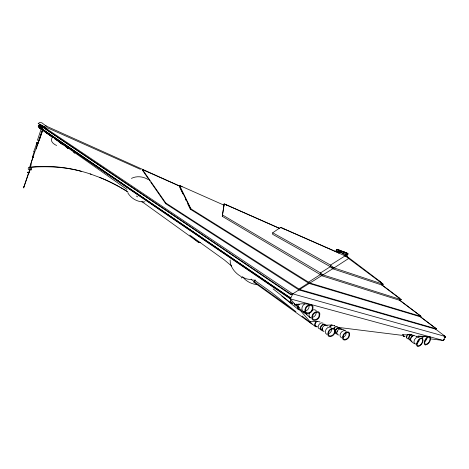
<?xml version="1.0" encoding="UTF-8"?>
<svg xmlns="http://www.w3.org/2000/svg" width="469" height="469" viewBox="0 0 469 469"><rect width="100%" height="100%" fill="white"/><g stroke="black" fill="none" stroke-linecap="round" stroke-linejoin="round"><path stroke-width="0.7" d="M444.079 336.824L445.374 337.504L445.55 337.158L445.316 336.472L435.59 329.138L298.905 289.918L165.709 203.71L165.745 202.995L142.488 169.62L144.118 170.487M179.457 186.756L179.527 185.454L182.142 186.85M399.248 299.82L420.435 315.825L421.051 316.446L420.324 316.763L420.019 316.452L436 328.517L435.59 329.138L436.317 328.833L420.324 316.763L309.141 283.44L190.912 209.596L190.953 208.881L179.527 185.454L224.135 205.234M190.953 208.881L309.927 283.053L421.051 316.446L399.752 300.359L321.412 275.643L320.315 274.588L222.271 216.338L224.153 203.892L279.899 228.467M224.059 205.258L224.153 203.892L279.764 228.532M272.718 232.776L272.583 234.266L330.328 266.691L383.179 284.29L381.725 284.97L332.486 268.714L330.328 266.691L330.51 265.079L345.137 255.875L347.306 256.643L380.47 281.775L383.179 284.29L345.137 255.875L280.568 227.377L272.718 232.776L330.51 265.079L333.987 267.969L348.901 258.325L345.149 254.204M292.486 294.497L290.463 294.485L39.144 124.719L290.669 294.045L292.785 293.864L298.905 289.918L298.993 289.039L308.444 282.971L308.538 282.115L320.315 274.588L322.948 274.881L401.206 299.703L399.752 300.359M320.315 274.588L320.497 272.929L330.328 266.691M290.399 300.254L290.757 302.71L292.797 303.636M296.936 304.375L296.449 304.246L296.373 304.873L296.836 306.427L298.864 307.353M296.983 303.941L296.994 305.425L298.319 306.738M298.9 307.119L297.592 307.095C297.117 308.93 299.075 310.578 300.817 309.827M298.067 307.218L298.419 308.69L300.101 309.446M322.467 328.517L322.449 329.824M222.271 216.338L223.948 205.955M334.637 325.732L331.284 325.04L325.885 325.169M412.638 335.482L413.242 335.241L410.152 334.813L402.771 334.807L403.363 336.554L405.099 336.678M406.916 336.167L406.822 337.393M416.179 336.748L416.279 336.232L416.566 336.595M419.474 339.556L418.571 341.842L416.712 343.378M426.972 338.079L426.52 339.609L424.896 341.514M81.606 171.408C64.898 166.735 47.246 166.126 30.163 167.269L31.658 161.178L42.333 129.866L42.732 130.165L42.333 129.866M38.042 140.196L37.514 140.032L41.166 129.034L41.454 129.133M34.501 151.616L33.868 151.399L37.086 142.482L36.289 143.907M33.205 157.174L32.49 156.927L34.284 151.522L33.862 151.393M36.94 142.429L37.274 142.517L36.764 144.059L36.348 143.936M28.539 172.774L29.336 172.75L27.618 172.17L28.38 172.709M28.287 172.387L28.017 172.58L28.333 172.404M37.86 143.813L38.2 142.781M36.219 149.119L37.684 144.329M37.966 143.854L38.306 142.822L37.186 142.482M38.499 142.242L42.685 130.13L39.273 127.715L38.399 126.454L290.757 298.132L38.399 126.454M31.194 164.648L30.198 167.89L28.603 167.351L29.57 167.673M39.437 139.85L42.697 130.054L41.594 129.344M28.861 172.879L23.626 187.799L29.688 169.438L28.087 168.893L28.75 169.11M29.049 172.938L30.163 169.59M30.673 168.049L30.784 167.474M31.13 169.913L31.646 168.371L30.022 167.832L29.506 169.379L31.13 169.913L29.864 169.485M309.552 313.034C308.649 314.699 308.842 317.413 310.965 317.988M337.176 332.087L337.428 331.407M410.897 338.454L411.155 337.797M418.119 337.018L418.483 336.15L427.007 336.384M343.654 251.876L348.104 253.829L347.582 255.072L336.056 250.587L336.584 249.338L347.037 253.084L340.852 251.167L337.879 249.549L347.037 253.084M338.811 253.084L339.339 251.83L342.98 253.424L345.137 255.875M340.852 251.167L337.879 249.549M340.517 252.551L341.045 251.296L348.104 253.829M53.419 137.663L39.273 127.715L39.472 127.257M241.271 278.076L241.881 276.763M253.805 279.741L272.026 292.803L295.898 311.656L254.415 281.828L255.3 279.934M295.394 304.721L289.015 297.528L289.273 296.994M290.463 294.485L290.669 294.045M40.926 128.582L39.273 127.715L290.387 298.905L292.785 293.864L445.316 336.472L443.311 340.471L430.308 338.853M309.552 304.434C306.286 303.842 293.401 302.147 299.943 308.42M329.742 326.84L331.483 324.888M330.123 326.934L332.21 324.982M411.243 334.889C407.784 332.398 404.014 337.786 408.083 338.935M418.741 336.332L425.958 336.437M422.047 338.419L423.935 336.132M52.065 137.763C49.732 140.987 53.689 144.388 56.643 145.478M411.536 337.17L413.107 335.886M407.543 334.889L407.315 334.655M333.699 328.218C334.614 326.629 337.68 325.568 338.378 327.86M333.998 328.429L334.503 327.86M410.715 334.749C408.464 335.611 407.414 340.957 410.908 340.025M316.774 321.195C314.031 322.215 313.708 327.907 317.484 326.77M304.815 303.906C301.655 305.19 300.271 311.627 304.78 311.738M298.905 289.918L333.987 267.969M424.064 336.607L424.721 336.255M343.232 337.193C345.02 336.461 346.409 334.485 346.063 332.515M443.615 339.861L444.383 339.486L443.311 340.471L290.387 298.905M317.531 321.294C315.244 321.752 313.738 326.283 316.851 326.447M311.932 310.39C313.257 309.558 315.291 309.393 316.294 310.812M131.431 178.39C136.637 175.728 143.039 176.438 147.946 179.434M39.033 122.556L41.794 122.761L46.232 126.167L45.352 125.375M411.846 334.725C409.824 334.966 407.743 338.43 409.9 339.697M309.986 321.675L316.569 321.347L320.051 321.927M413.599 335.517L413.06 335.329M38.816 125.493L39.144 125.71M327.901 333.893C330.305 333.565 332.439 330.645 331.266 328.329M335.704 327.11L336.32 326.981M295.148 304.44L296.449 304.246M295.652 304.604L298.976 304.199M312.055 317.425C314.552 317.132 316.598 314.488 316.088 311.996M304.938 311.088C307.652 310.824 310.038 307.553 308.737 304.967M144.915 201.863C138.179 202.461 131.273 198.727 127.849 192.929M30.163 167.269C50.664 164.795 71.587 167.662 91.086 174.245M402.771 334.807L401.716 335.294L337.926 327.35M42.456 125.475L42.151 125.463M416.132 336.355L418.799 336.232L418.483 336.15M141.837 201.553L198.926 242.655L200.363 242.573M415.903 344.094C413.306 343.513 409.038 340.875 410.832 337.709C411.477 336.214 413.863 334.245 415.217 336.003M412.058 341.221L410.979 340.945M338.671 334.977C336.255 335.136 336.232 331.888 337.516 330.551C339.685 327.262 343.924 329.648 346.257 331.477M337.07 333.447C333.008 332.996 337.24 326.143 339.826 328.892M336.947 333.922C331.665 333.283 338.161 324.442 340.471 329.132M324.05 331.477C319.037 330.95 324.202 322.596 327.385 325.967M322.32 330.405C316.815 329.76 323.504 320.685 325.926 325.521M404.583 336.384L403.358 335.786L403.152 334.714M345.073 330.639C341.555 329.906 337.762 336.044 341.555 337.873M320.227 329.103C315.596 328.622 319.629 321.118 323.094 323.159M306.017 313.697L304.029 312.8L303.59 311.281M303.748 312.307L301.766 311.41L301.321 309.892M306.146 313.157L304.909 312.835L304.193 311.815M292.92 303.091L291.202 302.306L290.809 300.998M252.023 279.858L246.764 278.949L242.121 277.079M257.786 284.724C251.953 284.29 246.184 281.511 242.649 276.804M334.385 325.82L334.913 325.949M38.769 126.272L38.141 126.079L42.392 128.541M39.085 125.534L38.458 125.34L42.661 127.703M298.765 304.07L299.216 304.193M37.971 140.172L39.238 140.548M36.67 144.024L37.796 144.37M38.657 123.411L38.106 123.324L39.419 124.215A98.895 6.906 24 0 0 46.976 128.248M32.49 156.927L33.639 157.303M27.642 172.457L28.609 172.791M29.494 167.65L33.07 157.127M23.849 186.504L23.913 186.539M38.804 125.393L39.226 125.54M336.056 250.587L339.275 251.736M280.568 227.377L338.981 252.967M142.488 169.62L179.862 186.24M90.165 173.923L100.647 177.786A470.401 261.62 -88.5 0 1 119.267 186.697M23.626 187.799L23.878 187.881M41.565 128.987L39.625 127.697M39.097 126.39L39.507 126.554M326.922 334.415C322.666 332.462 327.462 325.293 331.202 327.344M321.851 329.877C318.562 328.411 322.83 322.731 325.257 325.269M336.584 249.338L341.045 251.296M345.037 253.952L347.582 255.072M346.046 256.086L347.306 256.643M47.211 127.715L140.466 169.35M45.264 125.657L179.99 186.181M305.466 312.43L305.905 313.949L307.101 314.775M340.934 328.875L341.936 329.578M295.787 305.876L294.555 305.032L294.092 303.484M378.518 280.802L380.47 281.775M419.251 337.352C416.067 335.915 412.433 341.156 414.619 343.765M38.827 126.454L42.339 128.447M398.228 297.463L401.206 299.703L381.725 284.97M419.134 315.156L420.435 315.825M434.699 327.843L436.317 328.833L299.709 289.52L165.745 202.995M444.014 335.798L445.316 336.472M45.2 127.292L39.543 124.08M39.238 125.792L42.714 127.791M240.972 276.487C235.098 273.093 230.068 267.084 230.138 260.002M222.37 214.896L320.497 272.929L322.948 274.881M39.273 127.715L41.653 129.145M225.636 204.431L226.849 205.211M41.764 125.557L292.785 293.864M38.265 126.771L289.015 297.528M42.532 130.024L45.135 131.836M54.597 138.49L127.005 189.417M136.45 196.06L137.605 196.869M282.778 228.174L283.944 229.013M44.315 131.343L50.857 136.051M52.047 136.907L53.237 137.763M57.992 141.187L62.154 144.188M65.127 146.328L68.105 148.468M253.418 281.887L312.096 324.138L299.826 309.874M44.508 131.449L52.815 137.44M54.597 138.724L56.972 140.43M59.938 142.57L63.497 145.138M66.463 147.278L68.245 148.562M73.586 152.413L74.77 153.269M381.309 284.337L399.535 298.126M291.296 303.238L273.11 288.892M302.071 316.024L315.432 326.612M281.846 296.173L298.507 309.604M42.673 130.118L43.125 130.488M198.926 242.655L189.81 235.11L224.217 259.832L231.668 266.046M251.167 279.102L254.415 281.828M306.421 314.47L310.161 317.63M322.69 330.346L323.077 330.727M142.465 170.241L149.933 180.999M150.766 182.195L165.709 203.71M445.058 336.976L445.374 337.504M179.492 186.105L190.912 209.596M179.774 187.412L182.945 193.955M185.484 199.19L186.117 200.498M187.706 203.769L190.555 209.655M294.714 304.029L295.001 304.627M119.912 187.055A470.401 261.62 -88.5 0 1 127.152 191.305M99.721 177.464A471.222 261.708 -88.5 0 1 128.025 192.12M416.642 343.859L416.759 345.682L417.709 346.579C421.238 346.351 424.211 341.391 422.598 338.213L422.036 337.891C419.034 337.915 417.228 341.262 416.642 343.859M417.146 343.607L417.246 345.149L418.043 345.905C421.027 345.712 423.536 341.526 422.176 338.835L421.701 338.565C419.163 338.589 417.639 341.414 417.146 343.607M424.234 342.329L424.334 344.14L425.26 345.026C428.748 344.785 431.656 339.89 430.108 336.736L429.557 336.42C426.591 336.449 424.82 339.767 424.234 342.329M424.726 342.077L424.814 343.607L425.594 344.363C428.543 344.158 430.999 340.019 429.686 337.352L429.223 337.088C426.72 337.111 425.225 339.919 424.726 342.077M305.09 309.464C303.379 316.135 312.682 313.825 312.864 308.813C314.599 302.124 305.26 304.422 305.09 309.464M305.694 309.417C304.252 315.057 312.114 313.104 312.266 308.86C313.732 303.209 305.841 305.155 305.694 309.417M312.043 316.37C310.349 322.953 319.489 320.562 319.659 315.666C321.382 309.065 312.202 311.445 312.043 316.37M312.635 316.311C311.205 321.881 318.932 319.858 319.078 315.719C320.526 310.138 312.77 312.155 312.635 316.311M328.089 332.92C326.336 339.251 334.825 336.508 334.942 332.017C336.724 325.674 328.2 328.406 328.089 332.92M328.628 332.849C327.139 338.202 334.315 335.88 334.415 332.087C335.921 326.723 328.722 329.039 328.628 332.849M342.81 336.431C341.045 342.634 349.294 339.878 349.411 335.523C351.199 329.308 342.921 332.058 342.81 336.431M343.326 336.361C341.831 341.602 348.807 339.275 348.907 335.593C350.413 330.346 343.419 332.662 343.326 336.361"/></g></svg>
